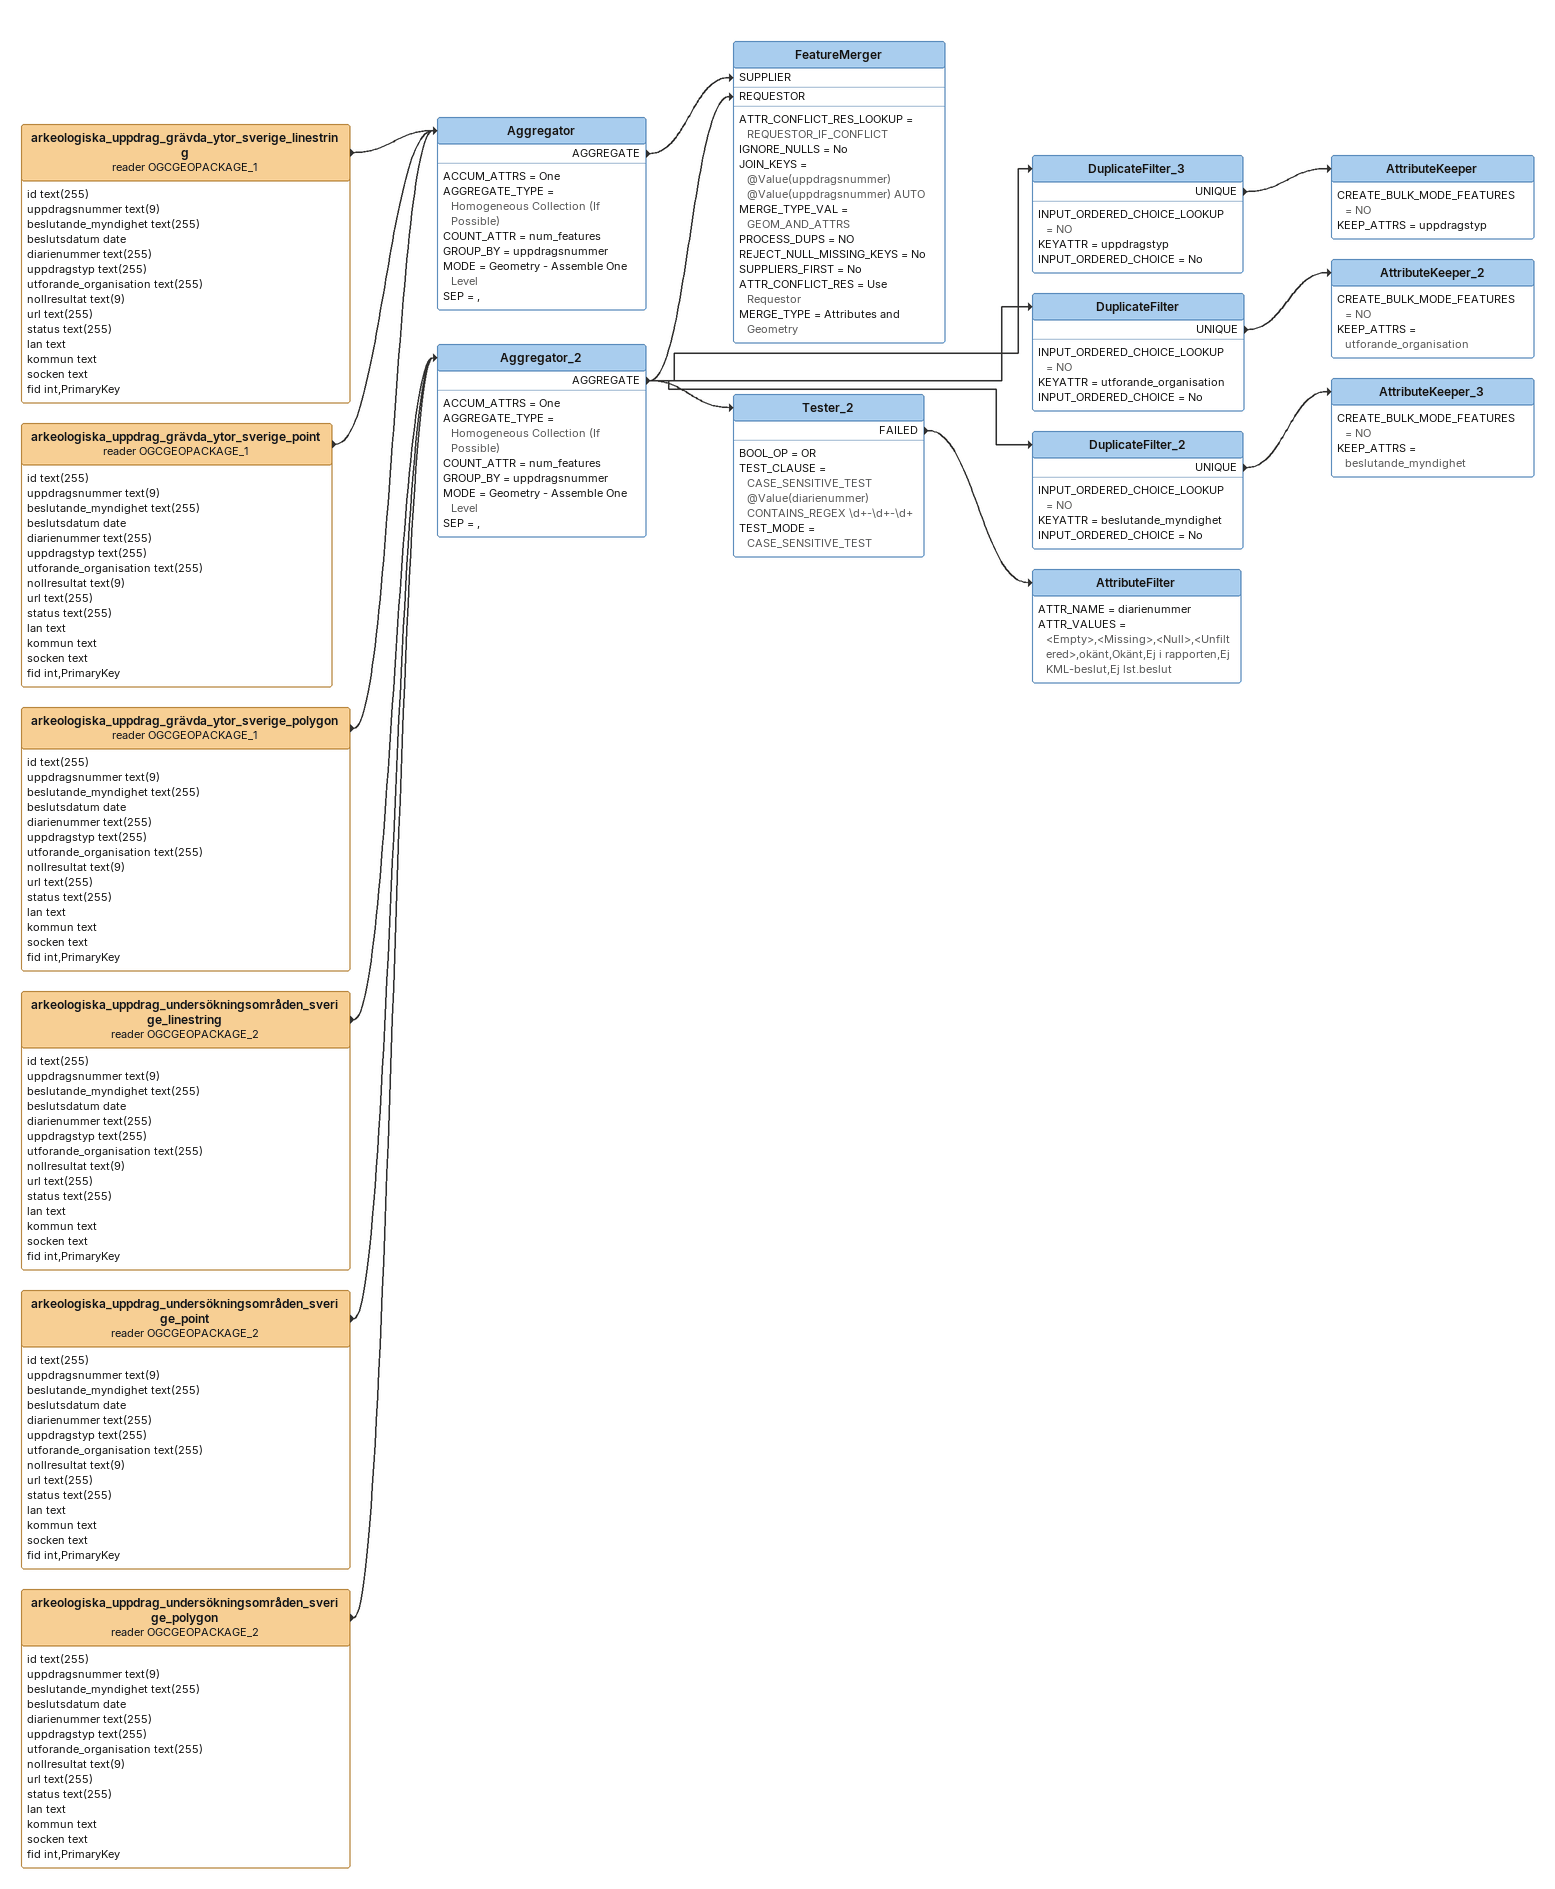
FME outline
arkeologiska_uppdrag_grävda_ytor_sverige_linestring (reader OGCGEOPACKAGE_1)
    attributes: id text(255), uppdragsnummer text(9), beslutande_myndighet text(255), beslutsdatum date, diarienummer text(255), uppdragstyp text(255), utforande_organisation text(255), nollresultat text(9), url text(255), status text(255), lan text, kommun text, socken text, fid int,PrimaryKey
    -> Aggregator
arkeologiska_uppdrag_undersökningsområden_sverige_linestring (reader OGCGEOPACKAGE_2)
    attributes: id text(255), uppdragsnummer text(9), beslutande_myndighet text(255), beslutsdatum date, diarienummer text(255), uppdragstyp text(255), utforande_organisation text(255), nollresultat text(9), url text(255), status text(255), lan text, kommun text, socken text, fid int,PrimaryKey
    -> Aggregator_2
arkeologiska_uppdrag_undersökningsområden_sverige_point (reader OGCGEOPACKAGE_2)
    attributes: id text(255), uppdragsnummer text(9), beslutande_myndighet text(255), beslutsdatum date, diarienummer text(255), uppdragstyp text(255), utforande_organisation text(255), nollresultat text(9), url text(255), status text(255), lan text, kommun text, socken text, fid int,PrimaryKey
    -> Aggregator_2
arkeologiska_uppdrag_undersökningsområden_sverige_polygon (reader OGCGEOPACKAGE_2)
    attributes: id text(255), uppdragsnummer text(9), beslutande_myndighet text(255), beslutsdatum date, diarienummer text(255), uppdragstyp text(255), utforande_organisation text(255), nollresultat text(9), url text(255), status text(255), lan text, kommun text, socken text, fid int,PrimaryKey
    -> Aggregator_2
Aggregator_2
    ACCUM_ATTRS = One
    AGGREGATE_TYPE = Homogeneous Collection (If Possible)
    COUNT_ATTR = num_features
    GROUP_BY = uppdragsnummer
    MODE = Geometry - Assemble One Level
    SEP = ,
    AGGREGATE -> FeatureMerger [REQUESTOR]
    AGGREGATE -> Tester_2
    AGGREGATE -> DuplicateFilter
    AGGREGATE -> DuplicateFilter_2
    AGGREGATE -> DuplicateFilter_3
DuplicateFilter_3
    INPUT_ORDERED_CHOICE_LOOKUP = NO
    KEYATTR = uppdragstyp
    INPUT_ORDERED_CHOICE = No
    UNIQUE -> AttributeKeeper
AttributeKeeper
    CREATE_BULK_MODE_FEATURES = NO
    KEEP_ATTRS = uppdragstyp
DuplicateFilter
    INPUT_ORDERED_CHOICE_LOOKUP = NO
    KEYATTR = utforande_organisation
    INPUT_ORDERED_CHOICE = No
    UNIQUE -> AttributeKeeper_2
AttributeKeeper_2
    CREATE_BULK_MODE_FEATURES = NO
    KEEP_ATTRS = utforande_organisation
DuplicateFilter_2
    INPUT_ORDERED_CHOICE_LOOKUP = NO
    KEYATTR = beslutande_myndighet
    INPUT_ORDERED_CHOICE = No
    UNIQUE -> AttributeKeeper_3
AttributeKeeper_3
    CREATE_BULK_MODE_FEATURES = NO
    KEEP_ATTRS = beslutande_myndighet
Tester_2
    BOOL_OP = OR
    TEST_CLAUSE = CASE_SENSITIVE_TEST @Value(diarienummer) CONTAINS_REGEX \d+-\d+-\d+
    TEST_MODE = CASE_SENSITIVE_TEST
    FAILED -> AttributeFilter
AttributeFilter
    ATTR_NAME = diarienummer
    ATTR_VALUES = <Empty>,<Missing>,<Null>,<Unfiltered>,okänt,Okänt,Ej i rapporten,Ej KML-beslut,Ej lst.beslut
arkeologiska_uppdrag_grävda_ytor_sverige_point (reader OGCGEOPACKAGE_1)
    attributes: id text(255), uppdragsnummer text(9), beslutande_myndighet text(255), beslutsdatum date, diarienummer text(255), uppdragstyp text(255), utforande_organisation text(255), nollresultat text(9), url text(255), status text(255), lan text, kommun text, socken text, fid int,PrimaryKey
    -> Aggregator
arkeologiska_uppdrag_grävda_ytor_sverige_polygon (reader OGCGEOPACKAGE_1)
    attributes: id text(255), uppdragsnummer text(9), beslutande_myndighet text(255), beslutsdatum date, diarienummer text(255), uppdragstyp text(255), utforande_organisation text(255), nollresultat text(9), url text(255), status text(255), lan text, kommun text, socken text, fid int,PrimaryKey
    -> Aggregator
Aggregator
    ACCUM_ATTRS = One
    AGGREGATE_TYPE = Homogeneous Collection (If Possible)
    COUNT_ATTR = num_features
    GROUP_BY = uppdragsnummer
    MODE = Geometry - Assemble One Level
    SEP = ,
    AGGREGATE -> FeatureMerger [SUPPLIER]
FeatureMerger
    ATTR_CONFLICT_RES_LOOKUP = REQUESTOR_IF_CONFLICT
    IGNORE_NULLS = No
    JOIN_KEYS = @Value(uppdragsnummer) @Value(uppdragsnummer) AUTO
    MERGE_TYPE_VAL = GEOM_AND_ATTRS
    PROCESS_DUPS = NO
    REJECT_NULL_MISSING_KEYS = No
    SUPPLIERS_FIRST = No
    ATTR_CONFLICT_RES = Use Requestor
    MERGE_TYPE = Attributes and Geometry
